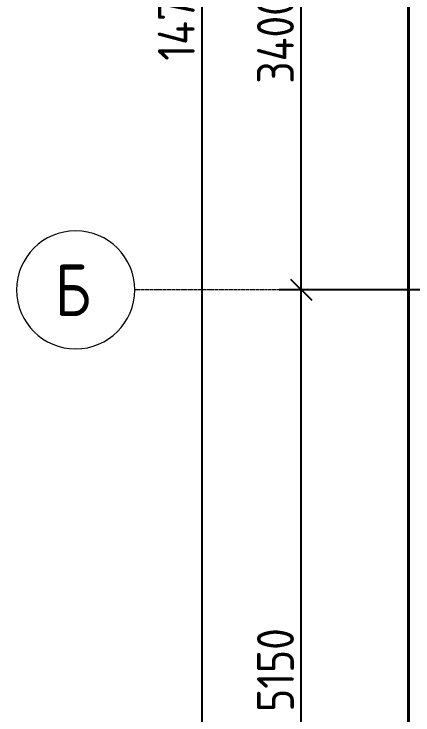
# Model space of a CAD drawing. Header units: millimetres. Extents: x -32954 to 151739, y -65671 to 56243.
# Drawn here: x -32954 to -30250, y -32634 to -27886 of the extents above; entities that cross this region are included whole.
import ezdxf

# ---------------------------------------------------------------- set-up
doc = ezdxf.new("R2010")
doc.units = ezdxf.units.MM
doc.linetypes.add('ADSK_Линия сетки', pattern=[21, 12, -3, 3, -3])
for name, color, linetype, lineweight in [('Оси', 7, 'Continuous', 9), ('Размеры', 7, 'Continuous', 9), ('Стены разрез', 7, 'Continuous', 40)]:
    doc.layers.add(name, color=color, linetype=linetype, lineweight=lineweight)
doc.styles.add('GOST Common', font='GOST_Common.ttf', dxfattribs={"width": 0.9, "height": 250})
doc.styles.add('GOST Common_1', font='GOST_Common.ttf', dxfattribs={"width": 0.9, "height": 350})
doc.dimstyles.new('ADSK_Проверочный', dxfattribs={"dimscale": 304.8, "dimtxt": 251.428749, "dimasz": 0.463911, "dimexe": 0.492126, "dimexo": 0.492126, "dimgap": 0.164042, "dimtad": 1, "dimdec": 0, "dimdsep": 46, "dimtxsty": 'GOST Common', "dimblk1": 'OBLIQUE', "dimblk2": 'OBLIQUE', "dimsah": 1, "dimcen": 0.09, "dimazin": 0, "dimtfac": 1, "dimtdec": 4, "dimtix": 1, "dimtmove": 0, "dimatfit": 3, "dimfxl": 1, "dimtvp": 1, "dimtolj": 1, "dimtzin": 0, "dimarcsym": 2})

# ---------------------------------------------------------------- blocks, each defined once
blk = doc.blocks.new('Ось сетки - D8-4846-В_АР_ПЭ_02 Этаж')
at = {"layer": 'Оси', "lineweight": 18}
for start, end in [(360, 180), (180, 360)]:
    blk.add_arc((0, 0), 4, start, end, dxfattribs=at)
blk = doc.blocks.new('_Oblique')
at = {"color": 0, "linetype": 'ByBlock', "lineweight": -2}
blk.add_line((-0.5, -0.5), (0.5, 0.5), dxfattribs=at)
blk = doc.blocks.new('*D147')
at = {"layer": 'Defpoints', "color": 0, "transparency": 16777216}
for p in [(-31007.1, -29754.4), (-29950, -29754.4), (-29950, -34904.4)]:
    blk.add_point(p, dxfattribs=at)
at = {"layer": 'Размеры', "color": 0, "lineweight": -2, "transparency": 16777216}
for p, q in [((-30100, -29754.4), (-31157.1, -29754.4)), ((-31007.1, -34904.4), (-31007.1, -29754.4)), ((-30100, -34904.4), (-31157.1, -34904.4))]:
    blk.add_line(p, q, dxfattribs=at)
at = {"layer": 'Размеры', "color": 0, "lineweight": -2, "transparency": 16777216, "xscale": 141.4, "yscale": 141.4, "zscale": 141.4}
for p, rotation in [((-31007.1, -29754.4), 90), ((-31007.1, -34904.4), 270)]:
    blk.add_blockref('_Oblique', p, dxfattribs=dict(at, rotation=rotation))
at = {"layer": 'Размеры', "color": 0, "transparency": 16777216, "insert": (-31182.1, -32329.4), "char_height": 250, "width": 700.591, "attachment_point": 5, "rotation": 90, "style": 'GOST Common'}
blk.add_mtext('\\A1;5150', dxfattribs=at)
blk = doc.blocks.new('*D148')
at = {"layer": 'Defpoints', "color": 0, "transparency": 16777216}
for p in [(-31007.1, -26354.4), (-29950, -26354.4), (-29950, -29754.4)]:
    blk.add_point(p, dxfattribs=at)
at = {"layer": 'Размеры', "color": 0, "lineweight": -2, "transparency": 16777216}
for p, q in [((-30100, -26354.4), (-31157.1, -26354.4)), ((-31007.1, -29754.4), (-31007.1, -26354.4)), ((-30100, -29754.4), (-31157.1, -29754.4))]:
    blk.add_line(p, q, dxfattribs=at)
at = {"layer": 'Размеры', "color": 0, "lineweight": -2, "transparency": 16777216, "xscale": 141.4, "yscale": 141.4, "zscale": 141.4}
for p, rotation in [((-31007.1, -26354.4), 90), ((-31007.1, -29754.4), 270)]:
    blk.add_blockref('_Oblique', p, dxfattribs=dict(at, rotation=rotation))
at = {"layer": 'Размеры', "color": 0, "transparency": 16777216, "insert": (-31182.1, -28054.4), "char_height": 250, "width": 782.412, "attachment_point": 5, "rotation": 90, "style": 'GOST Common'}
blk.add_mtext('\\A1;3400', dxfattribs=at)
blk = doc.blocks.new('*D149')
at = {"layer": 'Defpoints', "color": 0, "transparency": 16777216}
for p in [(-31679.4, -20454.4), (-30280, -20454.4), (-30280, -35219.4)]:
    blk.add_point(p, dxfattribs=at)
at = {"layer": 'Размеры', "color": 0, "lineweight": -2, "transparency": 16777216}
for p, q in [((-30430, -20454.4), (-31829.4, -20454.4)), ((-31679.4, -35219.4), (-31679.4, -20454.4)), ((-30430, -35219.4), (-31829.4, -35219.4))]:
    blk.add_line(p, q, dxfattribs=at)
at = {"layer": 'Размеры', "color": 0, "lineweight": -2, "transparency": 16777216, "xscale": 141.4, "yscale": 141.4, "zscale": 141.4}
for p, rotation in [((-31679.4, -20454.4), 90), ((-31679.4, -35219.4), 270)]:
    blk.add_blockref('_Oblique', p, dxfattribs=dict(at, rotation=rotation))
at = {"layer": 'Размеры', "color": 0, "transparency": 16777216, "insert": (-31854.4, -27836.9), "char_height": 250, "width": 915.371, "attachment_point": 5, "rotation": 90, "style": 'GOST Common'}
blk.add_mtext('\\A1;14765', dxfattribs=at)

msp = doc.modelspace()

# ---------------------------------------------------------------- linework, layer by layer
at = {"layer": 'Оси', "linetype": 'ADSK_Линия сетки'}
msp.add_line((2299.7, -29754.4), (-32136.4, -29754.4), dxfattribs=at)
at = {"layer": 'Стены разрез'}
msp.add_line((-30280, -20454.4), (-30280, -35219.4), dxfattribs=at)

# ---------------------------------------------------------------- block references
at = {"layer": 'Оси', "lineweight": 18, "xscale": 99.99999999999993, "yscale": 99.99999999999993, "zscale": 99.99999999999993, "rotation": 89.99999999999982}
msp.add_blockref('Ось сетки - D8-4846-В_АР_ПЭ_02 Этаж', (-32536.4, -29754.4), dxfattribs=at)

# ---------------------------------------------------------------- texts
at = {"layer": 'Оси', "insert": (-32678.4, -29581.2), "char_height": 350, "width": 310.253, "attachment_point": 1, "style": 'GOST Common_1'}
msp.add_mtext('\\fGOST Common|b0|i0|c204|p34|;\\W.9;Б', dxfattribs=at)

# ---------------------------------------------------------------- dimensions: what is measured, and where the dimension line sits
at = {"layer": 'Размеры'}
for base, p1, p2, override, picture, middle in [((-31679.4, -20454.4), (-30280, -35219.4), (-30280, -20454.4), {"dimpost": '<>', "dimfxl": 14765}, '*D149', (-31854.4, -27836.9)), ((-31007.1, -26354.4), (-29950, -29754.4), (-29950, -26354.4), {"dimpost": '<>', "dimfxl": 3400}, '*D148', (-31182.1, -28054.4)), ((-31007.1, -29754.4), (-29950, -34904.4), (-29950, -29754.4), {"dimpost": '<>', "dimfxl": 5150}, '*D147', (-31182.1, -32329.4))]:
    dim = msp.add_linear_dim(base=base, p1=p1, p2=p2, angle=90, dimstyle='ADSK_Проверочный', override=override, dxfattribs=at)
    dim.commit()
    dim.dimension.update_dxf_attribs({"geometry": picture, "text_midpoint": middle})

doc.saveas('drawing.dxf')
